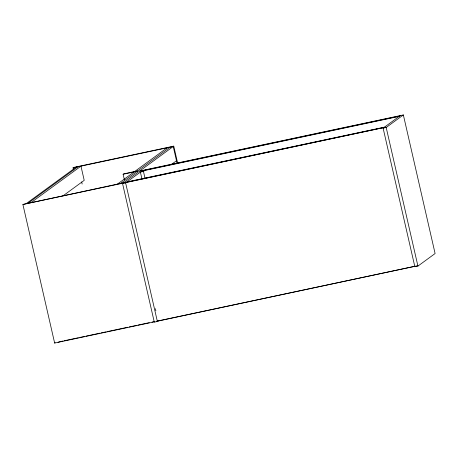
<?xml version="1.0" encoding="UTF-8"?>
<svg xmlns="http://www.w3.org/2000/svg" width="458" height="458" viewBox="0 0 458 458"><rect width="100%" height="100%" fill="white"/><g stroke="black" fill="none" stroke-linecap="round" stroke-linejoin="round"><path stroke-width="0.69" d="M154.821 321.756L54.645 343.059L22.9 204.463L123.608 182.771M73.532 169.918L73.051 167.828L73.578 167.445L173.759 146.142L177.75 163.552M31.339 202.396L80.963 166.145L84.215 180.36L62.866 195.955M124.393 179.839L123.116 174.263L123.643 173.874L137.703 170.886M117.454 184.082L167.078 147.837M120.534 183.429L170.158 147.178M158.52 320.652L157.375 321.487L154.294 322.14L122.555 183.544L173.759 146.142M122.555 183.544L125.629 182.891L142.799 170.347M141.986 179.078L140.388 172.111L143.463 171.452L145.873 169.695M171.298 164.536L176.49 160.741M54.645 343.059L55.172 342.67M139.724 171L403.355 114.941L435.1 253.537L417.931 266.081L414.856 266.733L383.111 128.137L400.281 115.599M383.111 128.137L386.186 127.484L403.355 114.941M156.619 321.218L156.315 321.436L417.267 265.795M73.051 167.828L173.233 146.526L177.063 163.243M123.116 174.263L137.177 171.269M142.272 170.731L399.754 115.983M141.745 171.12L399.227 116.366M126.986 181.9L384.468 127.147M22.9 204.463L123.082 183.16M60.004 341.645L63.078 340.992M64.212 340.746L78.375 337.735M79.766 337.443L84.638 336.407M86.03 336.109L99.936 333.155M101.086 332.909L106.193 331.821M107.584 331.523L127.753 327.235M129.145 326.943L136.564 325.363M137.961 325.065L149.308 322.655M152.01 322.077L153.859 321.688M57.977 342.218L59.735 341.84M157.317 321.069L414.982 266.275M386.186 127.484L417.931 266.081M143.463 171.452L145.06 178.425M155.411 308.698L155.875 310.724M125.629 182.891L157.375 321.487M81.667 181.923L82.142 184.013M76.4 166.975L26.232 203.621L27.99 203.243L78.158 166.603L76.4 166.975M124.874 182.622L124.576 182.839L385.522 127.198L124.874 182.622"/></g></svg>
